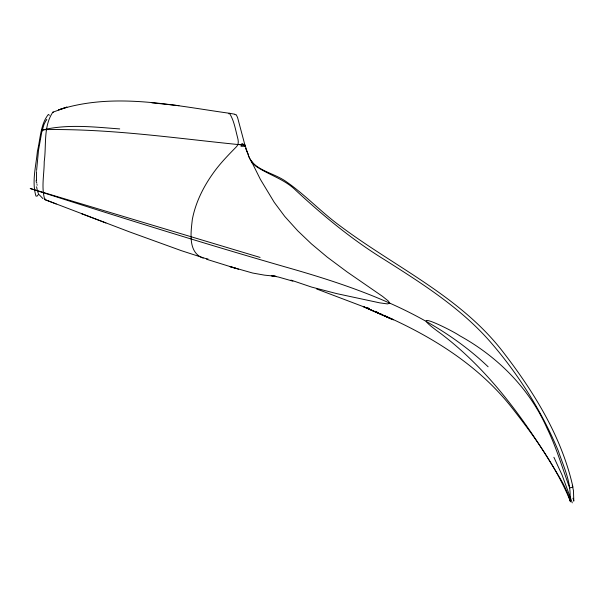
<?xml version="1.0" encoding="UTF-8"?>
<svg xmlns="http://www.w3.org/2000/svg" width="604" height="604" viewBox="0 0 604 604"><rect width="100%" height="100%" fill="white"/><g stroke="black" fill="none" stroke-linecap="round" stroke-linejoin="round"><path stroke-width="0.91" d="M36.595 170.441L38.52 150.147L41.97 130.925L43.367 129.883L46.561 129.596C110.683 128.735 174.284 138.067 237.923 144.522L245.02 145.179L244.93 146.274M244.998 146.598C244.522 142.212 247.391 153.273 248.002 153.733C248.236 154.601 248.425 155.5 248.75 156.345C250.184 160.302 252.895 163.707 256.104 166.372C268.954 175.017 284.643 179.207 295.892 190.441C323.48 216.051 352.615 240.09 384.756 259.833C423.245 284.242 462.536 309.135 492.351 344.22C519.651 376.111 542.15 412.23 558.33 450.984C563.29 465.963 570.961 481.388 570.055 497.598C570.085 499.025 570.063 500.467 570.448 501.856C568.613 495.356 565.873 488.689 562.603 482.634C530.116 427.149 492.358 372.525 440.543 333.393C402.453 305.986 450.984 329.701 459.712 335.741C497.522 356.624 529.512 388.417 547.043 428.296C556.427 447.443 562.354 467.964 569.663 487.926L572.954 487.111C561.977 437.711 534.827 393.332 504.31 353.612C461.698 297.055 395.514 267.519 340.143 225.956C321.524 212.404 305.737 195.334 286.885 182.114C277.417 175.13 265.481 172.684 256.043 165.738C252.246 162.755 249.142 158.686 247.957 153.96M36.55 171.596L36.55 180.324M245.035 145.383L243.782 146.259L240.988 146.296L241.993 143.488L245.013 145.134L239.645 144.454M41.948 131.211L44.047 124.371L46.206 120.151M228.878 113.846L229.467 113.28L234.858 114.224M45.481 199.018L44.832 199.584L129.785 231.981L181.457 250.705L206.379 258.776M38.558 194.329L37.161 196.089L35.983 196.126C31.589 181.812 36.074 165.964 37.388 151.325C40.392 139.192 40.37 124.371 48.38 114.443L49.422 115.266M46.417 119.902L46.825 119.539M234.986 114.707L236.232 114.715L237.576 117.523L244.854 144.832M203.163 258.119C187.701 252.525 190.902 232.329 192.321 219.486C195.462 202.884 203.08 187.391 212.827 173.68C219.607 163.963 227.889 155.477 236.156 147.036C238.927 144.726 238.467 140.943 237.644 137.833C235.432 129.55 234.073 120.498 229.467 113.28C173.401 105.458 114.043 91.899 58.618 109.853L66.953 107.104L52.835 112.201C43.156 126.425 46.523 145.572 44.213 161.706C44.251 174.133 41.102 187.648 44.802 199.577M52.888 112.178L53.454 112.185M41.601 130.275L44.039 129.656M45.67 129.248C70.004 124.13 95.168 127.112 119.72 128.924M207.98 258.897L206.764 258.822M151.778 102.793L178.935 105.67M292.887 281.162L278.565 277.077L271.332 275.613L275.854 276.33L264.439 275.137L252.623 273.031L229.709 266.507L238.489 269.173M271.332 275.613L272.412 275.771M236.677 268.621L206.711 259.297M260.09 257.425L30.2 188.501C115.387 215.824 200.754 242.612 286.734 267.346C358.995 287.866 432.751 313.929 488.13 366.794M316.572 288.938L362.173 306.22L392.728 319.539L363.714 306.696L393.37 319.856M81.465 213.665L105.881 222.959M290.901 280.082L311.641 287.096L336.745 293.627L379.788 302.868L387.406 303.91L389.784 303.253L388.274 300.981L382.558 296.398L347.104 271.936L327.194 257.093L311.453 243.895L297.749 230.826L284.726 216.413L274.239 202.317L260.399 179.396L250.894 160.317L251.528 161.608M44.696 199.524L56.187 203.963M367.451 307.647L369.263 308.493M375.348 311.332L378.398 312.751M379.712 313.37L382.34 314.593M383.661 315.212C432.728 336.821 479.757 366.122 512.924 409.029C534.993 437.258 556.209 467.035 570.002 500.293M42.997 198.663L39.124 194.669M252.17 162.899L252.449 163.45M252.087 162.74L251.604 161.774M553.891 457.281L562.082 475.046L572.26 502.853M37.69 191.8L38.46 193.574M247.753 153.492L246.817 151.264M246.636 150.826L246.107 149.505M245.934 149.067L245.594 148.191M572.29 485.322L573.46 490.591L573.8 500.988M572.962 498.224L573.241 499.085M573.498 499.886L573.792 500.973M37.191 189.852L36.587 186.764M37.138 185.247L36.98 184.447M36.716 182.559L36.791 183.231M36.21 180.302L36.27 182.076"/></g></svg>
